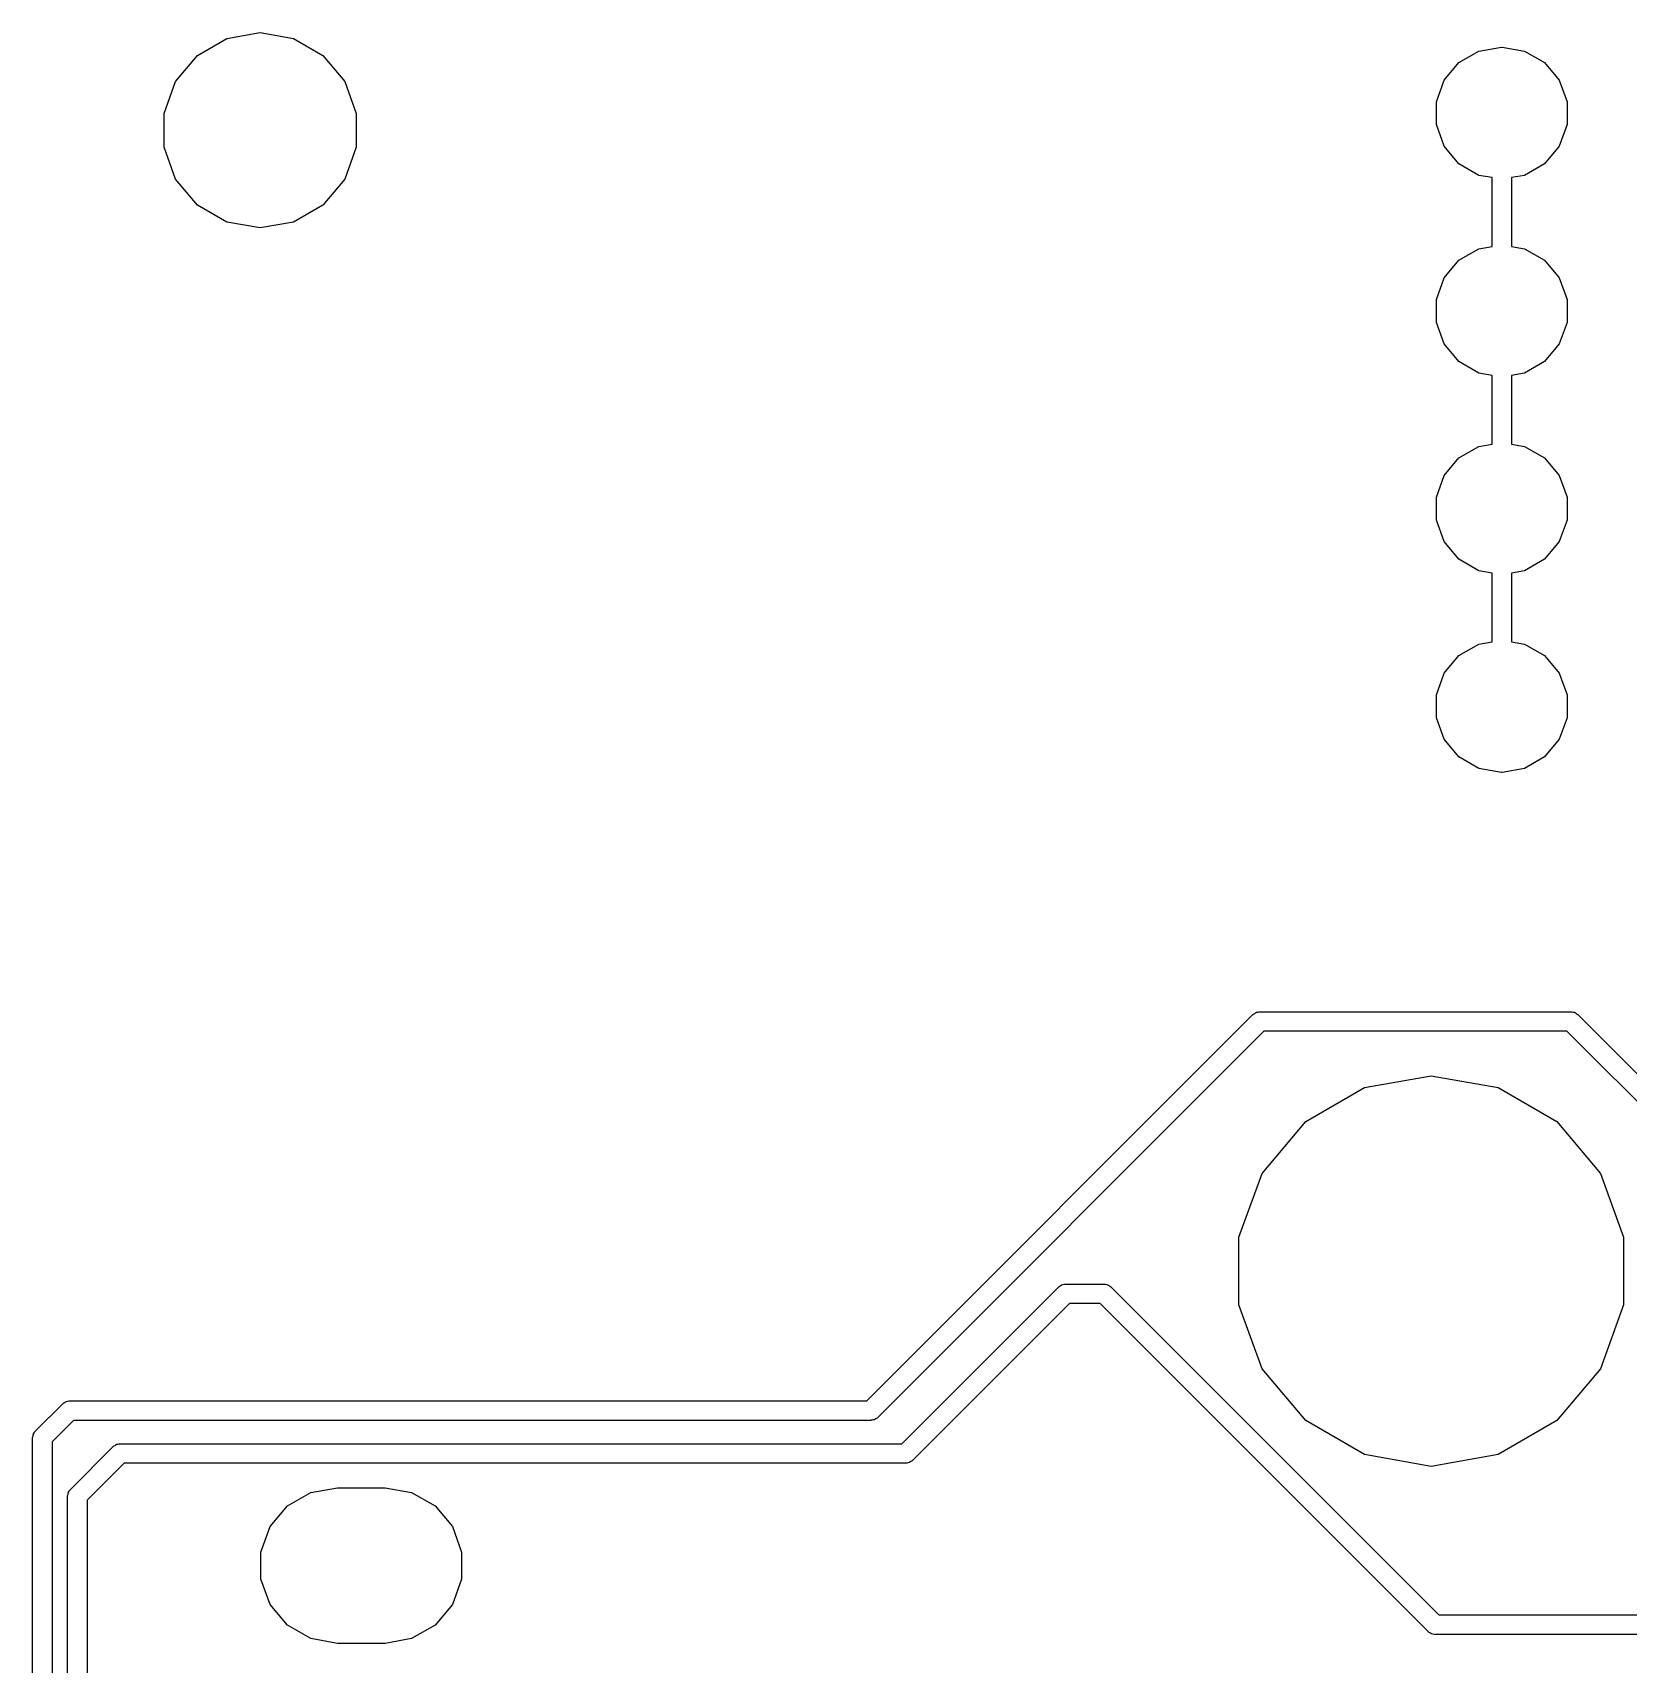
# Model space of a CAD drawing. Extents: x 100.7 to 163.2, y -130.7 to -69.1.
# Drawn here: x 100.67 to 121.18, y -90.08 to -69.12 of the extents above; entities that cross this region are included whole.
import ezdxf

# ---------------------------------------------------------------- set-up
doc = ezdxf.new("R2010")
doc.units = 0
doc.header["$MEASUREMENT"] = 0
doc.layers.add('BLACK', color=7, linetype='CONTINUOUS')

msp = doc.modelspace()

# ---------------------------------------------------------------- linework, layer by layer
at = {"layer": 'Black'}
for p, q in [((103.161, -69.1909), (103.59, -69.1152)), ((103.59, -69.1152), (104.019, -69.1909)), ((102.783, -69.4088), (103.161, -69.1909)), ((104.019, -69.1909), (104.397, -69.4088)), ((119, -69.4989), (119.256, -69.3513)), ((119.256, -69.3513), (119.547, -69.3)), ((119.547, -69.3), (119.553, -69.3)), ((119.553, -69.3), (119.844, -69.3513)), ((119.844, -69.3513), (120.1, -69.4989)), ((102.503, -69.7426), (102.783, -69.4088)), ((104.397, -69.4088), (104.677, -69.7426)), ((118.811, -69.725), (119, -69.4989)), ((120.1, -69.4989), (120.289, -69.725)), ((102.354, -70.1521), (102.503, -69.7426)), ((104.677, -69.7426), (104.826, -70.1521)), ((118.71, -70.0024), (118.811, -69.725)), ((120.289, -69.725), (120.39, -70.0024)), ((118.71, -70.2976), (118.71, -70.0024)), ((120.39, -70.0024), (120.39, -70.2976)), ((102.354, -70.5879), (102.354, -70.1521)), ((104.826, -70.1521), (104.826, -70.5879)), ((118.811, -70.575), (118.71, -70.2976)), ((120.39, -70.2976), (120.289, -70.575)), ((102.503, -70.9974), (102.354, -70.5879)), ((104.826, -70.5879), (104.677, -70.9974)), ((119, -70.8011), (118.811, -70.575)), ((120.289, -70.575), (120.1, -70.8011)), ((119.256, -70.9487), (119, -70.8011)), ((120.1, -70.8011), (119.844, -70.9487)), ((102.783, -71.3312), (102.503, -70.9974)), ((104.677, -70.9974), (104.397, -71.3312)), ((119.425, -70.9785), (119.256, -70.9487)), ((119.425, -71.8615), (119.425, -70.9785)), ((119.844, -70.9487), (119.675, -70.9785)), ((119.675, -70.9785), (119.675, -71.8615)), ((103.161, -71.5491), (102.783, -71.3312)), ((104.397, -71.3312), (104.019, -71.5491)), ((103.59, -71.6248), (103.161, -71.5491)), ((104.019, -71.5491), (103.59, -71.6248)), ((119, -72.0389), (119.256, -71.8913)), ((119.256, -71.8913), (119.425, -71.8615)), ((119.675, -71.8615), (119.844, -71.8913)), ((119.844, -71.8913), (120.1, -72.0389)), ((118.811, -72.265), (119, -72.0389)), ((120.1, -72.0389), (120.289, -72.265)), ((118.71, -72.5424), (118.811, -72.265)), ((120.289, -72.265), (120.39, -72.5424)), ((118.71, -72.8376), (118.71, -72.5424)), ((120.39, -72.5424), (120.39, -72.8376)), ((118.811, -73.115), (118.71, -72.8376)), ((120.39, -72.8376), (120.289, -73.115)), ((119, -73.3411), (118.811, -73.115)), ((120.289, -73.115), (120.1, -73.3411)), ((119.256, -73.4887), (119, -73.3411)), ((120.1, -73.3411), (119.844, -73.4887)), ((119.425, -73.5185), (119.256, -73.4887)), ((119.425, -74.4015), (119.425, -73.5185)), ((119.844, -73.4887), (119.675, -73.5185)), ((119.675, -73.5185), (119.675, -74.4015)), ((119.256, -74.4313), (119.425, -74.4015)), ((119.675, -74.4015), (119.844, -74.4313)), ((118.811, -74.805), (119, -74.5789)), ((119, -74.5789), (119.256, -74.4313)), ((119.844, -74.4313), (120.1, -74.5789)), ((120.1, -74.5789), (120.289, -74.805)), ((118.71, -75.0824), (118.811, -74.805)), ((120.289, -74.805), (120.39, -75.0824)), ((118.71, -75.3776), (118.71, -75.0824)), ((120.39, -75.0824), (120.39, -75.3776)), ((118.811, -75.655), (118.71, -75.3776)), ((120.39, -75.3776), (120.289, -75.655)), ((119, -75.8811), (118.811, -75.655)), ((120.289, -75.655), (120.1, -75.8811)), ((119.256, -76.0287), (119, -75.8811)), ((120.1, -75.8811), (119.844, -76.0287)), ((119.425, -76.0585), (119.256, -76.0287)), ((119.425, -76.9415), (119.425, -76.0585)), ((119.844, -76.0287), (119.675, -76.0585)), ((119.675, -76.0585), (119.675, -76.9415)), ((118.811, -77.345), (119, -77.1189)), ((119, -77.1189), (119.256, -76.9713)), ((119.256, -76.9713), (119.425, -76.9415)), ((119.675, -76.9415), (119.844, -76.9713)), ((119.844, -76.9713), (120.1, -77.1189)), ((120.1, -77.1189), (120.289, -77.345)), ((118.71, -77.6224), (118.811, -77.345)), ((120.289, -77.345), (120.39, -77.6224)), ((118.71, -77.9176), (118.71, -77.6224)), ((120.39, -77.6224), (120.39, -77.9176)), ((118.811, -78.195), (118.71, -77.9176)), ((120.39, -77.9176), (120.289, -78.195)), ((119, -78.4211), (118.811, -78.195)), ((120.289, -78.195), (120.1, -78.4211)), ((119.256, -78.5687), (119, -78.4211)), ((119.547, -78.62), (119.256, -78.5687)), ((119.844, -78.5687), (119.553, -78.62)), ((120.1, -78.4211), (119.844, -78.5687)), ((119.553, -78.62), (119.547, -78.62)), ((111.388, -86.695), (116.352, -81.7316)), ((116.352, -81.7316), (116.356, -81.7285)), ((116.356, -81.7285), (116.36, -81.7242)), ((116.36, -81.7242), (116.374, -81.7161)), ((116.374, -81.7161), (116.387, -81.7067)), ((116.387, -81.7067), (116.392, -81.7053)), ((116.392, -81.7053), (116.397, -81.7025)), ((116.397, -81.7025), (116.413, -81.6997)), ((116.413, -81.6997), (116.429, -81.6955)), ((116.429, -81.6955), (116.435, -81.696)), ((116.435, -81.696), (116.44, -81.695)), ((116.44, -81.695), (120.44, -81.695)), ((120.44, -81.695), (120.445, -81.696)), ((120.445, -81.696), (120.451, -81.6955)), ((120.451, -81.6955), (120.467, -81.6997)), ((120.467, -81.6997), (120.483, -81.7025)), ((120.483, -81.7025), (120.488, -81.7053)), ((120.488, -81.7053), (120.493, -81.7067)), ((120.493, -81.7067), (120.506, -81.7161)), ((120.506, -81.7161), (120.52, -81.7242)), ((120.52, -81.7242), (120.524, -81.7285)), ((120.524, -81.7285), (120.528, -81.7316)), ((120.528, -81.7316), (122.028, -83.2316)), ((116.492, -81.945), (111.528, -86.9084)), ((120.388, -81.945), (116.492, -81.945)), ((121.815, -83.3718), (120.388, -81.945)), ((117.785, -82.6683), (118.643, -82.5169)), ((118.643, -82.5169), (119.502, -82.6683)), ((117.03, -83.1041), (117.785, -82.6683)), ((119.502, -82.6683), (120.257, -83.1041)), ((116.47, -83.7717), (117.03, -83.1041)), ((120.257, -83.1041), (120.817, -83.7717)), ((116.172, -84.5907), (116.47, -83.7717)), ((120.817, -83.7717), (121.115, -84.5907)), ((116.172, -85.4623), (116.172, -84.5907)), ((121.115, -84.5907), (121.115, -85.4623)), ((112.102, -86.9816), (113.852, -85.2316)), ((113.852, -85.2316), (113.856, -85.2285)), ((113.856, -85.2285), (113.86, -85.2242)), ((113.86, -85.2242), (113.874, -85.2161)), ((113.874, -85.2161), (113.887, -85.2067)), ((113.887, -85.2067), (113.892, -85.2053)), ((113.892, -85.2053), (113.897, -85.2025)), ((113.897, -85.2025), (113.913, -85.1997)), ((113.913, -85.1997), (113.929, -85.1955)), ((113.929, -85.1955), (113.935, -85.196)), ((113.935, -85.196), (113.94, -85.195)), ((113.94, -85.195), (114.44, -85.195)), ((114.44, -85.195), (114.445, -85.196)), ((114.445, -85.196), (114.451, -85.1955)), ((114.451, -85.1955), (114.467, -85.1997)), ((114.467, -85.1997), (114.483, -85.2025)), ((114.483, -85.2025), (114.488, -85.2053)), ((114.488, -85.2053), (114.493, -85.2067)), ((114.493, -85.2067), (114.506, -85.2161)), ((114.506, -85.2161), (114.52, -85.2242)), ((114.52, -85.2242), (114.524, -85.2285)), ((114.524, -85.2285), (114.528, -85.2316)), ((114.528, -85.2316), (118.742, -89.445)), ((113.992, -85.445), (112.278, -87.1584)), ((114.388, -85.445), (113.992, -85.445)), ((118.602, -89.6584), (114.388, -85.445)), ((116.47, -86.2813), (116.172, -85.4623)), ((121.115, -85.4623), (120.817, -86.2813)), ((117.03, -86.9489), (116.47, -86.2813)), ((120.817, -86.2813), (120.257, -86.9489)), ((100.702, -87.0816), (101.052, -86.7316)), ((101.052, -86.7316), (101.056, -86.7285)), ((101.056, -86.7285), (101.06, -86.7242)), ((101.06, -86.7242), (101.074, -86.7161)), ((101.074, -86.7161), (101.087, -86.7067)), ((101.087, -86.7067), (101.092, -86.7053)), ((101.092, -86.7053), (101.097, -86.7025)), ((101.097, -86.7025), (101.113, -86.6997)), ((101.113, -86.6997), (101.129, -86.6955)), ((101.129, -86.6955), (101.135, -86.696)), ((101.135, -86.696), (101.14, -86.695)), ((101.14, -86.695), (111.388, -86.695)), ((101.192, -86.945), (100.915, -87.2218)), ((111.44, -86.945), (101.192, -86.945)), ((111.445, -86.944), (111.44, -86.945)), ((111.451, -86.9445), (111.445, -86.944)), ((111.467, -86.9403), (111.451, -86.9445)), ((111.483, -86.9375), (111.467, -86.9403)), ((111.488, -86.9347), (111.483, -86.9375)), ((111.493, -86.9333), (111.488, -86.9347)), ((111.506, -86.9239), (111.493, -86.9333)), ((111.52, -86.9158), (111.506, -86.9239)), ((111.524, -86.9115), (111.52, -86.9158)), ((111.528, -86.9084), (111.524, -86.9115)), ((111.838, -87.245), (112.102, -86.9816)), ((117.785, -87.3847), (117.03, -86.9489)), ((120.257, -86.9489), (119.502, -87.3847)), ((100.665, -87.1591), (100.67, -87.1433)), ((100.666, -87.1646), (100.665, -87.1591)), ((100.665, -87.17), (100.666, -87.1646)), ((100.665, -107.97), (100.665, -87.17)), ((100.67, -87.1433), (100.673, -87.1272)), ((100.673, -87.1272), (100.675, -87.1225)), ((100.675, -87.1225), (100.677, -87.1172)), ((100.677, -87.1172), (100.686, -87.1038)), ((100.686, -87.1038), (100.694, -87.0897)), ((100.694, -87.0897), (100.698, -87.0861)), ((100.698, -87.0861), (100.702, -87.0816)), ((112.278, -87.1584), (111.978, -87.4584)), ((100.915, -87.2218), (100.915, -107.918)), ((101.152, -87.8316), (101.702, -87.2816)), ((101.702, -87.2816), (101.706, -87.2785)), ((101.706, -87.2785), (101.71, -87.2742)), ((101.71, -87.2742), (101.724, -87.2661)), ((101.724, -87.2661), (101.737, -87.2567)), ((101.737, -87.2567), (101.742, -87.2553)), ((101.742, -87.2553), (101.747, -87.2525)), ((101.747, -87.2525), (101.763, -87.2497)), ((101.763, -87.2497), (101.779, -87.2455)), ((101.779, -87.2455), (101.785, -87.246)), ((101.785, -87.246), (101.79, -87.245)), ((101.79, -87.245), (111.838, -87.245)), ((118.643, -87.5361), (117.785, -87.3847)), ((119.502, -87.3847), (118.643, -87.5361)), ((101.842, -87.495), (101.365, -87.9718)), ((111.89, -87.495), (101.842, -87.495)), ((111.895, -87.494), (111.89, -87.495)), ((111.901, -87.4945), (111.895, -87.494)), ((111.917, -87.4903), (111.901, -87.4945)), ((111.933, -87.4875), (111.917, -87.4903)), ((111.938, -87.4847), (111.933, -87.4875)), ((111.943, -87.4833), (111.938, -87.4847)), ((111.956, -87.4739), (111.943, -87.4833)), ((111.97, -87.4658), (111.956, -87.4739)), ((111.974, -87.4615), (111.97, -87.4658)), ((111.978, -87.4584), (111.974, -87.4615)), ((101.136, -87.8538), (101.144, -87.8396)), ((101.144, -87.8396), (101.148, -87.8361)), ((101.148, -87.8361), (101.152, -87.8316)), ((104.243, -87.8703), (104.585, -87.81)), ((104.585, -87.81), (105.195, -87.81)), ((105.195, -87.81), (105.537, -87.8703)), ((101.115, -87.9091), (101.12, -87.8933)), ((101.116, -87.9146), (101.115, -87.9091)), ((101.115, -87.92), (101.116, -87.9146)), ((101.115, -106.12), (101.115, -87.92)), ((101.12, -87.8933), (101.123, -87.8772)), ((101.123, -87.8772), (101.125, -87.8725)), ((101.125, -87.8725), (101.127, -87.8672)), ((101.127, -87.8672), (101.136, -87.8538)), ((101.365, -87.9718), (101.365, -106.068)), ((103.719, -88.31), (103.942, -88.044)), ((103.942, -88.044), (104.243, -87.8703)), ((105.537, -87.8703), (105.838, -88.044)), ((105.838, -88.044), (106.061, -88.31)), ((103.6, -88.6364), (103.719, -88.31)), ((106.061, -88.31), (106.18, -88.6364)), ((103.6, -88.9836), (103.6, -88.6364)), ((106.18, -88.6364), (106.18, -88.9836)), ((103.719, -89.31), (103.6, -88.9836)), ((106.18, -88.9836), (106.061, -89.31)), ((103.942, -89.576), (103.719, -89.31)), ((106.061, -89.31), (105.838, -89.576)), ((118.742, -89.445), (137.69, -89.445)), ((104.243, -89.7497), (103.942, -89.576)), ((105.838, -89.576), (105.537, -89.7497)), ((118.606, -89.6615), (118.602, -89.6584)), ((118.61, -89.6658), (118.606, -89.6615)), ((118.624, -89.6739), (118.61, -89.6658)), ((118.637, -89.6833), (118.624, -89.6739)), ((118.642, -89.6847), (118.637, -89.6833)), ((118.647, -89.6875), (118.642, -89.6847)), ((118.663, -89.6903), (118.647, -89.6875)), ((118.679, -89.6945), (118.663, -89.6903)), ((118.685, -89.694), (118.679, -89.6945)), ((118.69, -89.695), (118.685, -89.694)), ((137.638, -89.695), (118.69, -89.695)), ((104.585, -89.81), (104.243, -89.7497)), ((105.195, -89.81), (104.585, -89.81)), ((105.537, -89.7497), (105.195, -89.81))]:
    msp.add_line(p, q, dxfattribs=at)

doc.saveas('drawing.dxf')
